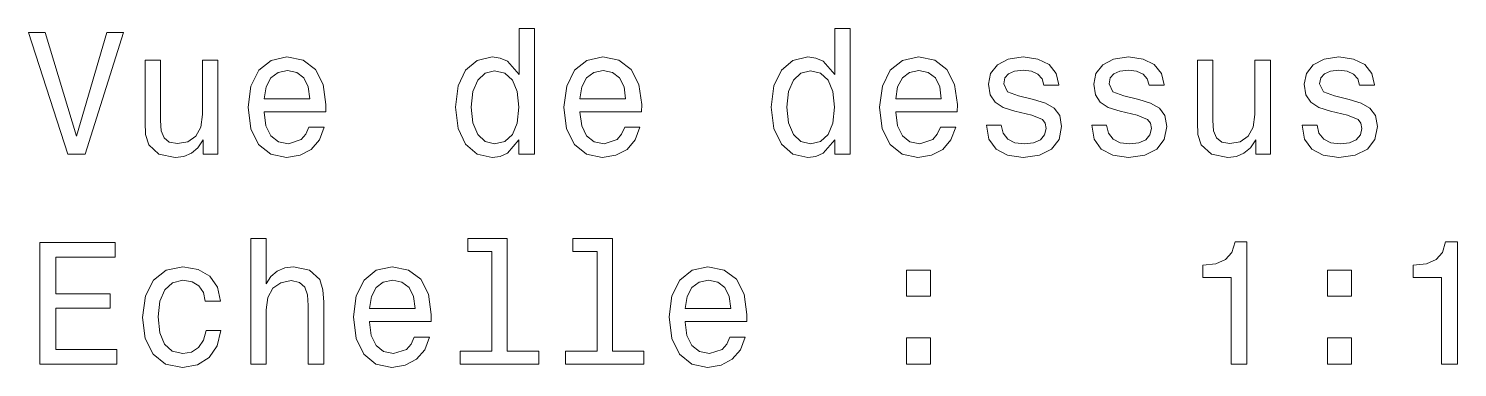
# Model space of a CAD drawing. Extents: x 321 to 857, y 218 to 648.
# Drawn here: x 427.61 to 468.83, y 274.96 to 284.72 of the extents above; entities that cross this region are included whole.
import ezdxf

# ---------------------------------------------------------------- set-up
doc = ezdxf.new("R2010")
doc.units = 0

msp = doc.modelspace()

# ---------------------------------------------------------------- linework, layer by layer
at = {"color": 7, "lineweight": 13}
for points in [[(429.868, 284.605), (428.991, 281.625), (428.088, 284.605), (427.609, 284.605), (428.738, 281.1), (429.243, 281.1), (430.347, 284.605)], [(441.755, 281.519), (441.755, 281.1), (442.199, 281.1), (442.199, 284.721), (441.76, 284.721), (441.76, 283.395), (441.422, 283.778), (441.215, 283.869), (440.978, 283.904), (440.55, 283.803), (440.217, 283.521), (440, 283.067), (439.924, 282.457), (440, 281.846), (440.217, 281.387), (440.55, 281.1), (440.978, 281.004), (441.215, 281.039), (441.427, 281.13)], [(450.863, 281.519), (450.863, 281.1), (451.307, 281.1), (451.307, 284.721), (450.868, 284.721), (450.868, 283.395), (450.53, 283.778), (450.323, 283.869), (450.086, 283.904), (449.658, 283.803), (449.325, 283.521), (449.108, 283.067), (449.032, 282.457), (449.108, 281.846), (449.325, 281.387), (449.658, 281.1), (450.086, 281.004), (450.323, 281.039), (450.535, 281.13)], [(433.071, 283.808), (432.627, 283.808), (432.627, 282.245), (432.576, 281.882), (432.43, 281.619), (432.203, 281.458), (431.906, 281.408), (431.669, 281.448), (431.517, 281.569), (431.432, 281.776), (431.411, 282.068), (431.411, 283.808), (430.968, 283.808), (430.968, 282.028), (430.983, 281.67), (431.079, 281.372), (431.371, 281.1), (431.84, 281.004), (432.092, 281.039), (432.309, 281.13), (432.496, 281.287), (432.647, 281.514), (432.647, 281.1), (433.071, 281.1)], [(434.407, 282.326), (436.182, 282.326), (436.187, 282.532), (436.107, 283.112), (435.885, 283.546), (435.532, 283.808), (435.063, 283.904), (434.604, 283.803), (434.251, 283.521), (434.024, 283.062), (433.943, 282.457), (434.019, 281.836), (434.246, 281.382), (434.594, 281.1), (435.048, 281.004), (435.441, 281.07), (435.764, 281.241), (436.001, 281.514), (436.137, 281.877), (435.698, 281.877), (435.607, 281.675), (435.476, 281.524), (435.103, 281.403), (434.816, 281.458), (434.599, 281.635), (434.457, 281.922), (434.407, 282.31)], [(443.515, 282.326), (445.29, 282.326), (445.295, 282.532), (445.215, 283.112), (444.993, 283.546), (444.64, 283.808), (444.171, 283.904), (443.712, 283.803), (443.359, 283.521), (443.132, 283.062), (443.051, 282.457), (443.127, 281.836), (443.354, 281.382), (443.702, 281.1), (444.156, 281.004), (444.549, 281.07), (444.872, 281.241), (445.109, 281.514), (445.245, 281.877), (444.806, 281.877), (444.715, 281.675), (444.584, 281.524), (444.211, 281.403), (443.924, 281.458), (443.707, 281.635), (443.566, 281.922), (443.515, 282.31)], [(452.623, 282.326), (454.398, 282.326), (454.403, 282.532), (454.323, 283.112), (454.101, 283.546), (453.748, 283.808), (453.279, 283.904), (452.82, 283.803), (452.467, 283.521), (452.24, 283.062), (452.159, 282.457), (452.235, 281.836), (452.462, 281.382), (452.81, 281.1), (453.264, 281.004), (453.657, 281.07), (453.98, 281.241), (454.217, 281.514), (454.353, 281.877), (453.914, 281.877), (453.823, 281.675), (453.692, 281.524), (453.319, 281.403), (453.032, 281.458), (452.815, 281.635), (452.674, 281.922), (452.623, 282.31)], [(456.597, 282.679), (456.169, 282.779), (455.851, 282.895), (455.745, 283.132), (455.775, 283.299), (455.881, 283.42), (456.053, 283.496), (456.3, 283.526), (456.537, 283.496), (456.723, 283.405), (456.844, 283.269), (456.895, 283.087), (457.329, 283.087), (457.329, 283.097), (457.253, 283.425), (457.046, 283.682), (456.723, 283.844), (456.3, 283.904), (455.871, 283.844), (455.558, 283.677), (455.362, 283.43), (455.301, 283.117), (455.347, 282.815), (455.488, 282.603), (455.72, 282.452), (456.058, 282.346), (456.552, 282.225), (456.854, 282.099), (456.935, 281.998), (456.965, 281.846), (456.92, 281.66), (456.799, 281.519), (456.602, 281.428), (456.34, 281.398), (456.063, 281.428), (455.861, 281.534), (455.725, 281.705), (455.669, 281.942), (455.241, 281.942), (455.311, 281.539), (455.518, 281.246), (455.846, 281.07), (456.3, 281.004), (456.774, 281.07), (457.122, 281.246), (457.334, 281.529), (457.409, 281.897), (457.354, 282.215), (457.197, 282.431), (456.94, 282.573)], [(459.633, 282.679), (459.205, 282.779), (458.887, 282.895), (458.781, 283.132), (458.811, 283.299), (458.917, 283.42), (459.089, 283.496), (459.336, 283.526), (459.573, 283.496), (459.759, 283.405), (459.88, 283.269), (459.931, 283.087), (460.365, 283.087), (460.365, 283.097), (460.289, 283.425), (460.082, 283.682), (459.759, 283.844), (459.336, 283.904), (458.907, 283.844), (458.594, 283.677), (458.398, 283.43), (458.337, 283.117), (458.383, 282.815), (458.524, 282.603), (458.756, 282.452), (459.094, 282.346), (459.588, 282.225), (459.891, 282.099), (459.971, 281.998), (460.001, 281.846), (459.956, 281.66), (459.835, 281.519), (459.638, 281.428), (459.376, 281.398), (459.099, 281.428), (458.897, 281.534), (458.761, 281.705), (458.705, 281.942), (458.277, 281.942), (458.347, 281.539), (458.554, 281.246), (458.882, 281.07), (459.336, 281.004), (459.81, 281.07), (460.158, 281.246), (460.37, 281.529), (460.445, 281.897), (460.39, 282.215), (460.233, 282.431), (459.976, 282.573)], [(463.431, 283.808), (462.987, 283.808), (462.987, 282.245), (462.937, 281.882), (462.79, 281.619), (462.563, 281.458), (462.266, 281.408), (462.029, 281.448), (461.878, 281.569), (461.792, 281.776), (461.772, 282.068), (461.772, 283.808), (461.328, 283.808), (461.328, 282.028), (461.343, 281.67), (461.439, 281.372), (461.731, 281.1), (462.2, 281.004), (462.452, 281.039), (462.669, 281.13), (462.856, 281.287), (463.007, 281.514), (463.007, 281.1), (463.431, 281.1)], [(465.705, 282.679), (465.277, 282.779), (464.959, 282.895), (464.853, 283.132), (464.883, 283.299), (464.989, 283.42), (465.161, 283.496), (465.408, 283.526), (465.645, 283.496), (465.831, 283.405), (465.952, 283.269), (466.003, 283.087), (466.437, 283.087), (466.437, 283.097), (466.361, 283.425), (466.154, 283.682), (465.831, 283.844), (465.408, 283.904), (464.979, 283.844), (464.666, 283.677), (464.47, 283.43), (464.409, 283.117), (464.455, 282.815), (464.596, 282.603), (464.828, 282.452), (465.166, 282.346), (465.66, 282.225), (465.963, 282.099), (466.043, 281.998), (466.073, 281.846), (466.028, 281.66), (465.907, 281.519), (465.71, 281.428), (465.448, 281.398), (465.171, 281.428), (464.969, 281.534), (464.833, 281.705), (464.777, 281.942), (464.349, 281.942), (464.419, 281.539), (464.626, 281.246), (464.954, 281.07), (465.408, 281.004), (465.882, 281.07), (466.23, 281.246), (466.442, 281.529), (466.517, 281.897), (466.462, 282.215), (466.305, 282.431), (466.048, 282.573)], [(434.407, 282.699), (434.463, 283.047), (434.599, 283.304), (434.805, 283.46), (435.078, 283.516), (435.345, 283.46), (435.552, 283.304), (435.678, 283.047), (435.723, 282.699)], [(441.054, 283.506), (441.347, 283.435), (441.568, 283.238), (441.7, 282.911), (441.75, 282.457), (441.7, 281.998), (441.568, 281.67), (441.347, 281.468), (441.054, 281.403), (440.777, 281.468), (440.565, 281.67), (440.424, 282.003), (440.378, 282.457), (440.424, 282.905), (440.565, 283.233), (440.777, 283.435)], [(443.515, 282.699), (443.571, 283.047), (443.707, 283.304), (443.914, 283.46), (444.186, 283.516), (444.453, 283.46), (444.66, 283.304), (444.786, 283.047), (444.831, 282.699)], [(450.162, 283.506), (450.455, 283.435), (450.677, 283.238), (450.808, 282.911), (450.858, 282.457), (450.808, 281.998), (450.677, 281.67), (450.455, 281.468), (450.162, 281.403), (449.885, 281.468), (449.673, 281.67), (449.532, 282.003), (449.486, 282.457), (449.532, 282.905), (449.673, 283.233), (449.885, 283.435)], [(452.623, 282.699), (452.679, 283.047), (452.815, 283.304), (453.022, 283.46), (453.294, 283.516), (453.561, 283.46), (453.768, 283.304), (453.894, 283.047), (453.939, 282.699)], [(434.019, 275.053), (434.463, 275.053), (434.463, 276.617), (434.508, 276.975), (434.654, 277.237), (434.881, 277.398), (435.184, 277.459), (435.426, 277.408), (435.577, 277.272), (435.653, 277.045), (435.678, 276.743), (435.678, 275.053), (436.122, 275.053), (436.122, 276.833), (436.102, 277.191), (436.011, 277.489), (435.713, 277.761), (435.249, 277.857), (434.997, 277.822), (434.78, 277.726), (434.599, 277.575), (434.463, 277.368), (434.463, 278.674), (434.019, 278.674)], [(440.973, 278.301), (440.973, 275.426), (440.061, 275.426), (440.061, 275.053), (442.325, 275.053), (442.325, 275.426), (441.417, 275.426), (441.417, 278.674), (440.277, 278.674), (440.277, 278.301)], [(444.009, 278.301), (444.009, 275.426), (443.097, 275.426), (443.097, 275.053), (445.361, 275.053), (445.361, 275.426), (444.453, 275.426), (444.453, 278.674), (443.313, 278.674), (443.313, 278.301)], [(427.932, 275.053), (430.151, 275.053), (430.151, 275.477), (428.396, 275.477), (428.396, 276.662), (429.959, 276.662), (429.959, 277.081), (428.396, 277.081), (428.396, 278.13), (430.11, 278.13), (430.11, 278.553), (427.932, 278.553)], [(462.296, 275.053), (462.755, 275.053), (462.755, 278.578), (462.412, 278.578), (462.321, 278.271), (462.14, 278.064), (461.862, 277.943), (461.479, 277.903), (461.479, 277.545), (462.296, 277.545)], [(468.368, 275.053), (468.827, 275.053), (468.827, 278.578), (468.484, 278.578), (468.393, 278.271), (468.212, 278.064), (467.934, 277.943), (467.551, 277.903), (467.551, 277.545), (468.368, 277.545)], [(432.707, 276.864), (433.146, 276.864), (433.055, 277.267), (432.839, 277.585), (432.501, 277.782), (432.062, 277.857), (431.578, 277.756), (431.21, 277.474), (430.978, 277.015), (430.897, 276.4), (430.973, 275.789), (431.2, 275.336), (431.558, 275.053), (432.047, 274.957), (432.481, 275.033), (432.818, 275.245), (433.05, 275.578), (433.151, 276.021), (432.728, 276.021), (432.652, 275.739), (432.511, 275.527), (432.309, 275.396), (432.062, 275.356), (431.754, 275.421), (431.532, 275.623), (431.396, 275.951), (431.351, 276.415), (431.396, 276.869), (431.537, 277.197), (431.764, 277.398), (432.062, 277.469), (432.324, 277.423), (432.521, 277.307), (432.652, 277.116)], [(437.443, 276.279), (439.218, 276.279), (439.223, 276.485), (439.143, 277.065), (438.921, 277.499), (438.568, 277.761), (438.099, 277.857), (437.64, 277.756), (437.287, 277.474), (437.06, 277.015), (436.979, 276.41), (437.055, 275.789), (437.282, 275.336), (437.63, 275.053), (438.084, 274.957), (438.477, 275.023), (438.8, 275.194), (439.037, 275.467), (439.173, 275.83), (438.734, 275.83), (438.643, 275.628), (438.512, 275.477), (438.139, 275.356), (437.852, 275.411), (437.635, 275.588), (437.494, 275.875), (437.443, 276.264)], [(446.551, 276.279), (448.326, 276.279), (448.331, 276.485), (448.251, 277.065), (448.029, 277.499), (447.676, 277.761), (447.207, 277.857), (446.748, 277.756), (446.395, 277.474), (446.168, 277.015), (446.087, 276.41), (446.163, 275.789), (446.39, 275.336), (446.738, 275.053), (447.192, 274.957), (447.585, 275.023), (447.908, 275.194), (448.145, 275.467), (448.281, 275.83), (447.842, 275.83), (447.751, 275.628), (447.62, 275.477), (447.247, 275.356), (446.96, 275.411), (446.743, 275.588), (446.602, 275.875), (446.551, 276.264)], [(437.443, 276.652), (437.499, 277), (437.635, 277.257), (437.841, 277.413), (438.114, 277.469), (438.381, 277.413), (438.588, 277.257), (438.714, 277), (438.759, 276.652)], [(446.551, 276.652), (446.607, 277), (446.743, 277.257), (446.95, 277.413), (447.222, 277.469), (447.489, 277.413), (447.696, 277.257), (447.822, 277), (447.867, 276.652)], [(452.931, 277.01), (453.627, 277.01), (453.627, 277.761), (452.931, 277.761)], [(465.075, 277.01), (465.771, 277.01), (465.771, 277.761), (465.075, 277.761)], [(452.931, 275.053), (453.627, 275.053), (453.627, 275.805), (452.931, 275.805)], [(465.075, 275.053), (465.771, 275.053), (465.771, 275.805), (465.075, 275.805)]]:
    msp.add_lwpolyline(points, close=True, dxfattribs=at)

doc.saveas('drawing.dxf')
